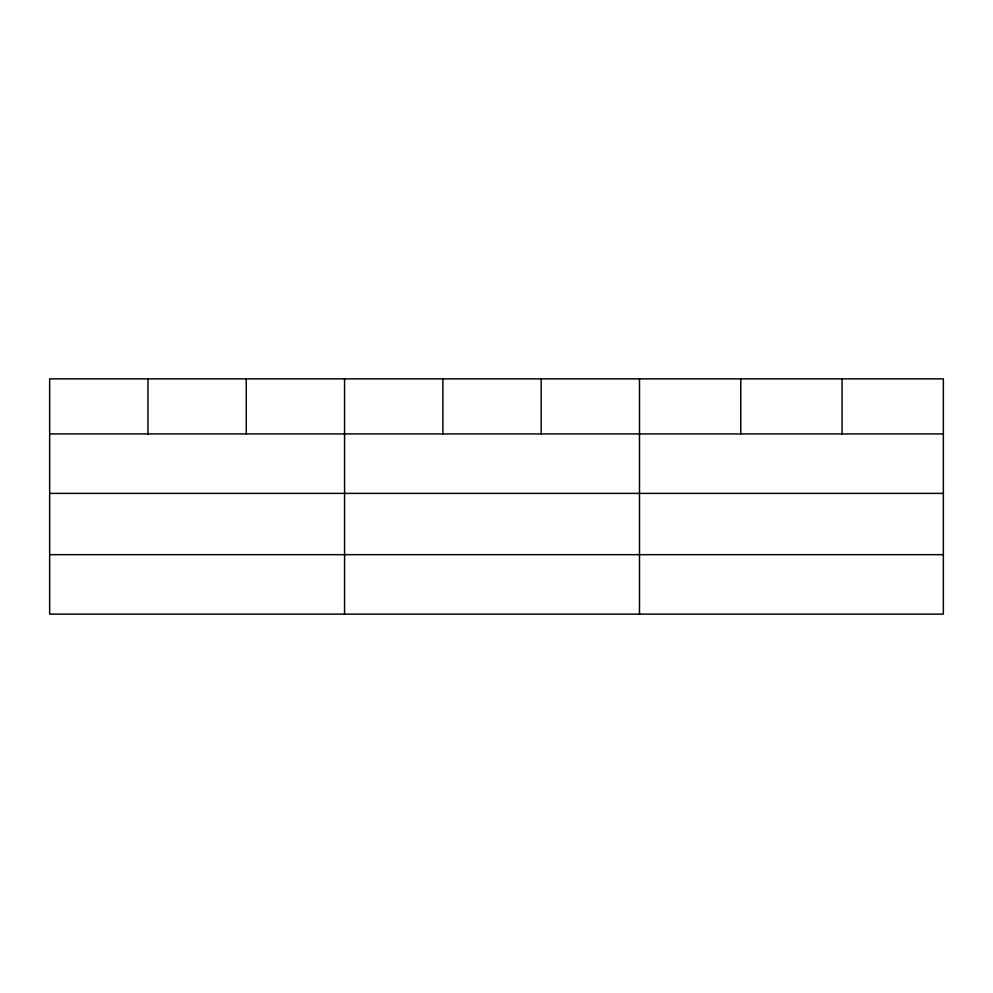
<?xml version="1.0" encoding="UTF-8"?>
<svg xmlns="http://www.w3.org/2000/svg" width="993" height="993" viewBox="0 0 993 993"><rect width="100%" height="100%" fill="white"/><g stroke="black" fill="none" stroke-linecap="round" stroke-linejoin="round"><path stroke-width="1.49" d="M943.35 493.384L943.35 378.867L49.65 378.867L49.65 614.133L943.35 614.133L943.35 493.384L49.65 493.384M49.65 433.916L943.35 433.916M49.65 554.665L943.35 554.665M842.064 378.867L842.064 433.916M740.778 378.867L740.778 433.916M639.492 378.867L639.492 614.133M541.185 378.867L541.185 433.916M442.878 378.867L442.878 433.916M344.571 378.867L344.571 614.133M246.264 378.867L246.264 433.916M147.957 378.867L147.957 433.916"/></g></svg>
